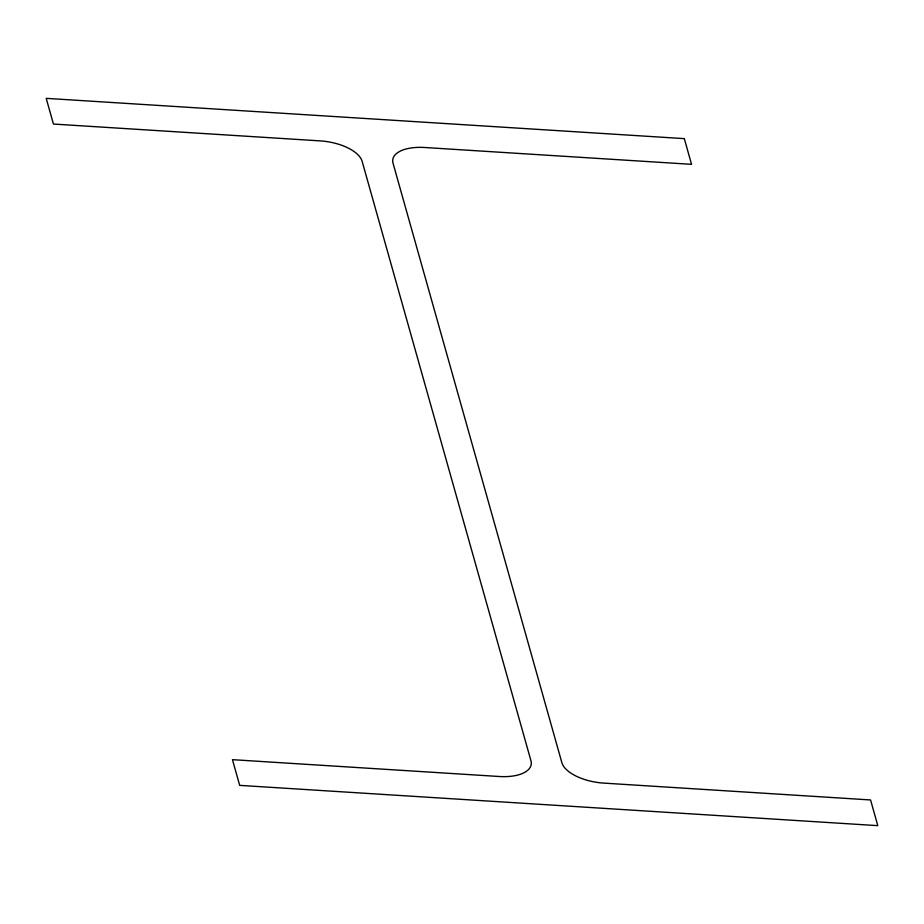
<?xml version="1.0" encoding="UTF-8"?>
<svg xmlns="http://www.w3.org/2000/svg" width="924" height="924" viewBox="0 0 924 924"><rect width="100%" height="100%" fill="white"/><g stroke="black" fill="none" stroke-linecap="round" stroke-linejoin="round"><path stroke-width="1.39" d="M684.314 138.635L46.2 98.348L53.442 124.047L320.316 140.898A37.468 17.417 9.4 0 1 362.127 161.307L530.953 760.741A37.468 17.417 9.4 0 1 499.33 776.506L232.455 759.667L239.686 785.365L877.8 825.652L870.558 799.953L603.684 783.102A37.468 17.417 9.4 0 1 561.873 762.693L393.047 163.259A37.468 17.417 9.4 0 1 424.67 147.494L691.545 164.333L684.314 138.635"/></g></svg>
